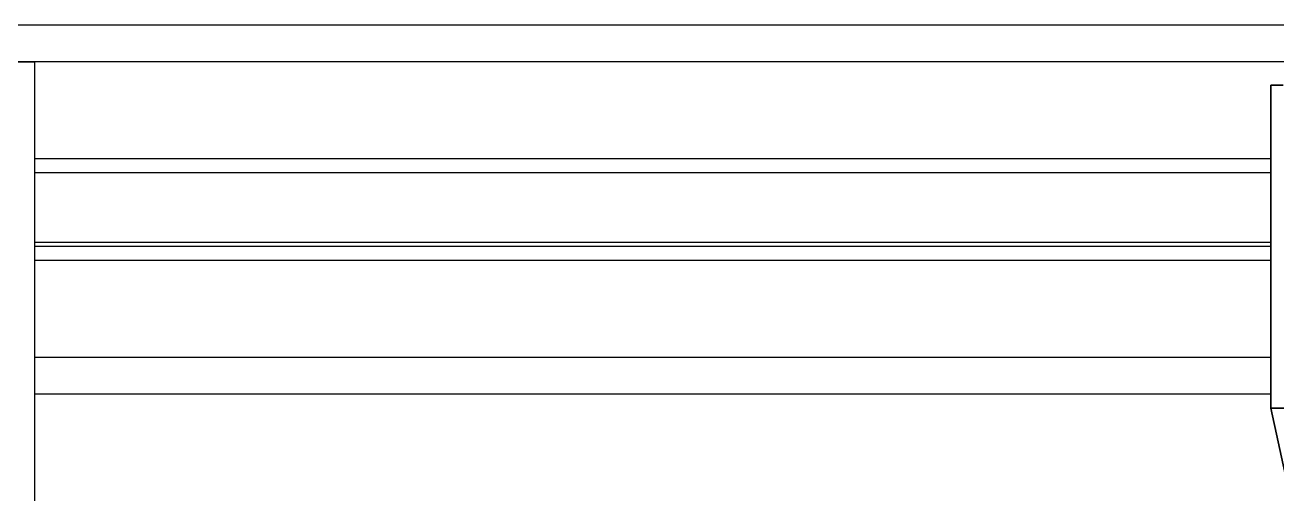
# Model space of a CAD drawing. Header units: millimetres. Extents: x -3183 to 3067, y 1033 to 2218.
# Drawn here: x -2820.2 to -2752.4, y 1910 to 1935.4 of the extents above; entities that cross this region are included whole.
import ezdxf

# ---------------------------------------------------------------- set-up
doc = ezdxf.new("R2010")
doc.units = ezdxf.units.MM
doc.layers.add('Kontury', color=7, linetype='Continuous', lineweight=35)

msp = doc.modelspace()

# ---------------------------------------------------------------- linework, layer by layer
for p, q in [((-2714.30112, 1935.40453), (-2892.05112, 1935.40453)), ((-2714.30112, 1933.40453), (-2892.05112, 1933.40453)), ((-2827.71873, 1933.40453), (-2819.71873, 1933.40453)), ((-2819.71873, 1933.40453), (-2819.71873, 1865.90453)), ((-2752.76529, 1928.15453), (-2819.71873, 1928.15453)), ((-2752.76529, 1927.40453), (-2819.71873, 1927.40453)), ((-2752.76529, 1923.62572), (-2819.71873, 1923.62572)), ((-2752.76529, 1923.40453), (-2819.71873, 1923.40453)), ((-2752.76529, 1922.65453), (-2819.71873, 1922.65453)), ((-2752.76529, 1917.40453), (-2819.71873, 1917.40453)), ((-2752.76529, 1915.40453), (-2819.71873, 1915.40453))]:
    msp.add_line(p, q)
at = {"layer": 'Kontury'}
for p, q in [((-2752.76529, 1914.65453), (-2752.76529, 1932.15453)), ((-2752.10259, 1932.15453), (-2752.76529, 1932.15453)), ((-2752.76529, 1914.65453), (-2751.87832, 1910.58953)), ((-2751.31974, 1914.65453), (-2752.76529, 1914.65453))]:
    msp.add_line(p, q, dxfattribs=at)

doc.saveas('drawing.dxf')
